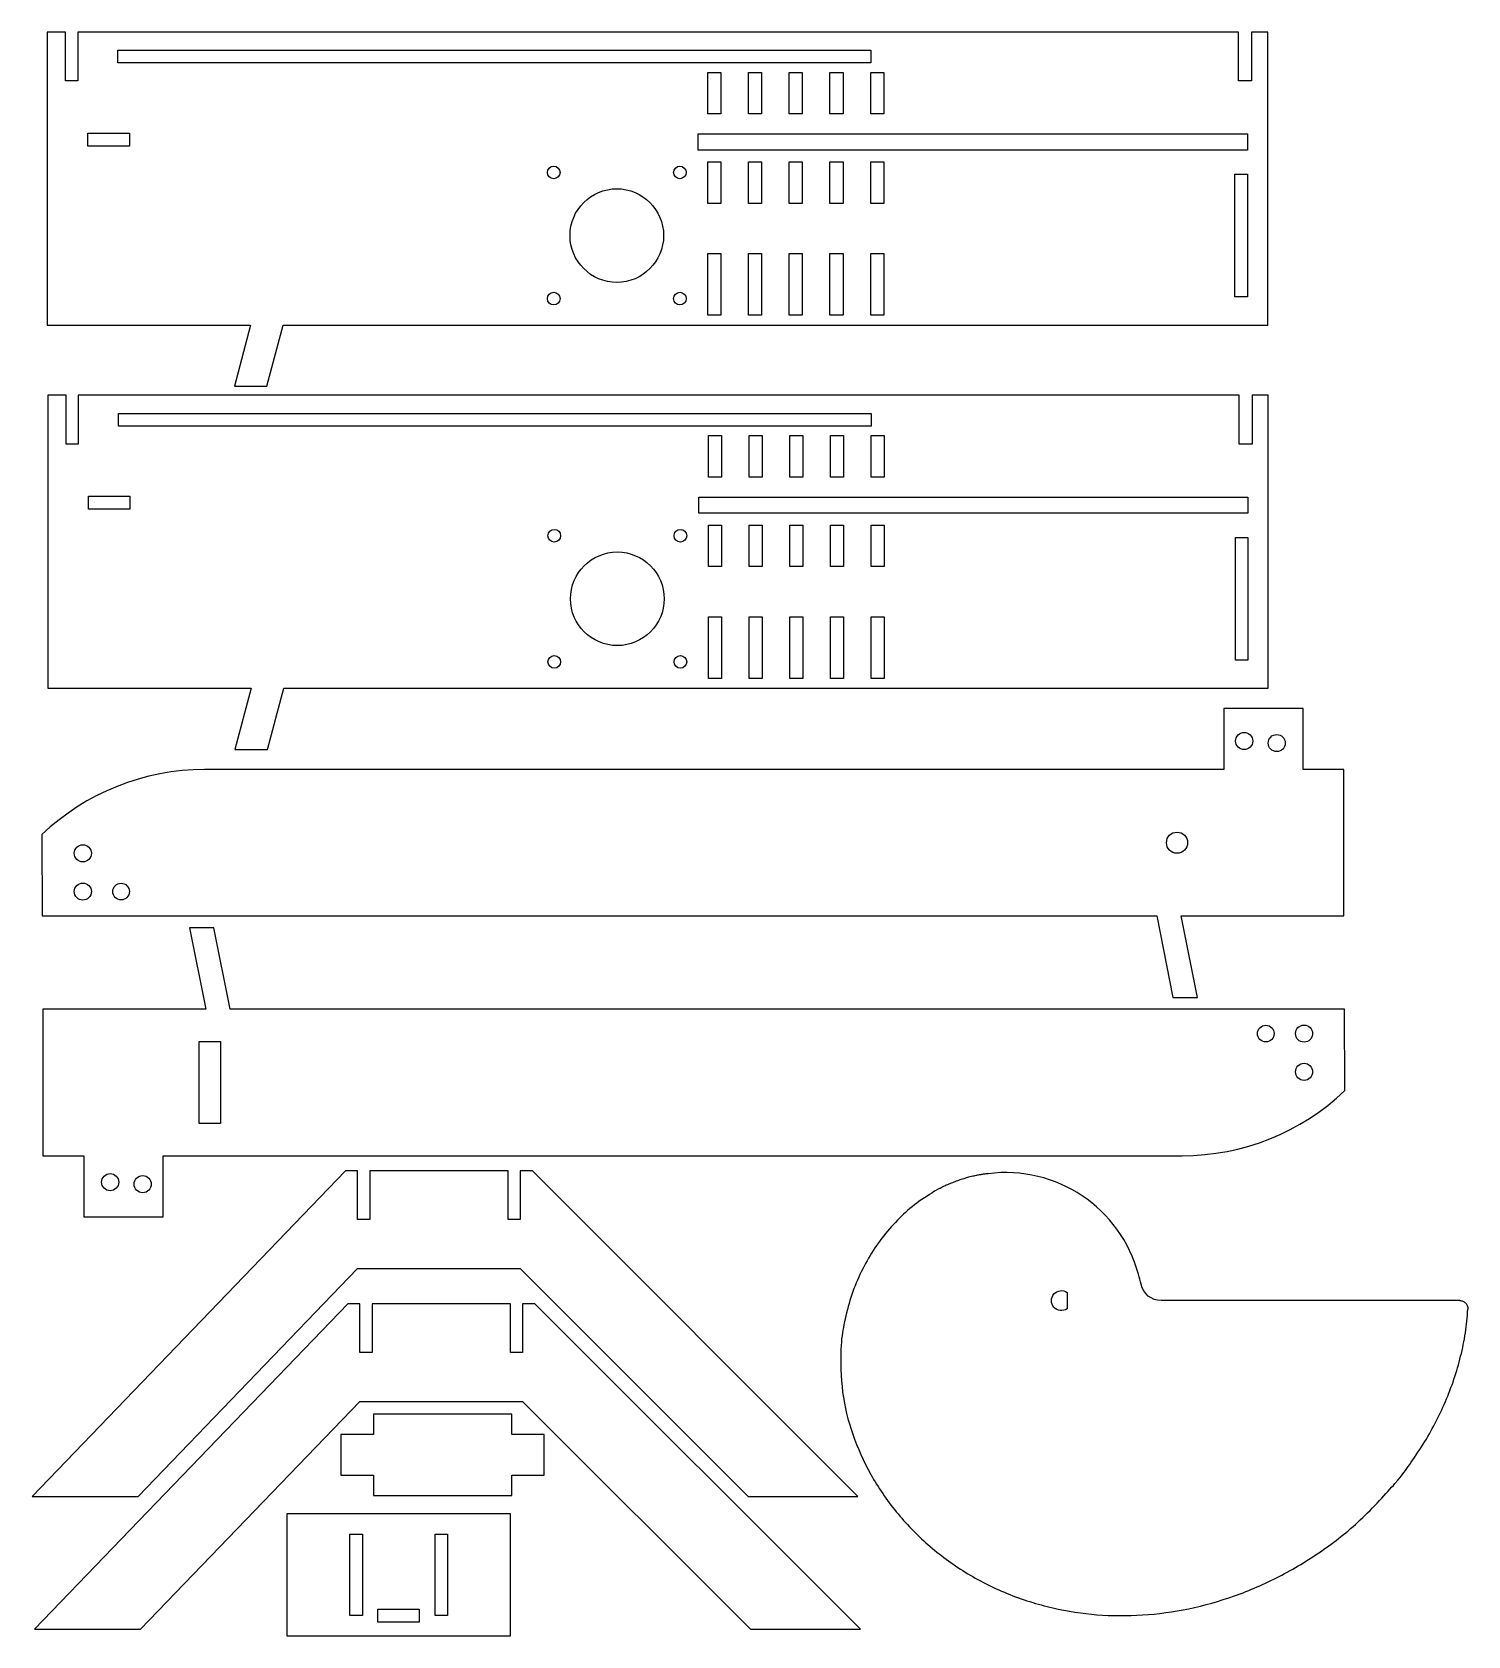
# Model space of a CAD drawing. Header units: millimetres. Extents: x 3 to 356, y 3 to 397.
import ezdxf

# ---------------------------------------------------------------- set-up
doc = ezdxf.new("R2010")
doc.units = ezdxf.units.MM

msp = doc.modelspace()

# ---------------------------------------------------------------- linework, layer by layer
for points in [[(299.89, 385.12), (299.89, 397.12), (14.59, 397.12), (14.59, 385.12), (11.59, 385.12), (11.59, 397.12), (7.09, 397.12), (7.09, 325.12), (57.09, 325.12), (53.09, 310.12), (61.09, 310.12), (65.09, 325.12), (307.09, 325.12), (307.09, 397.12), (303.09, 397.12), (303.09, 385.12)], [(24.49, 389.57), (24.49, 392.67), (209.49, 392.67), (209.49, 389.57)], [(172.69, 387.22), (172.69, 377.02), (169.49, 377.02), (169.49, 387.22)], [(182.69, 377.02), (179.49, 377.02), (179.49, 387.22), (182.69, 387.22)], [(189.49, 377.02), (189.49, 387.22), (192.69, 387.22), (192.69, 377.02)], [(199.49, 387.22), (202.69, 387.22), (202.69, 377.02), (199.49, 377.02)], [(209.49, 387.22), (212.69, 387.22), (212.69, 377.02), (209.49, 377.02)], [(17.09, 369.12), (17.09, 372.32), (27.29, 372.32), (27.29, 369.12)], [(302.09, 368.12), (167.09, 368.12), (167.09, 372.12), (302.09, 372.12)], [(169.49, 355.02), (169.49, 365.22), (172.69, 365.22), (172.69, 355.02)], [(179.49, 355.02), (179.49, 365.22), (182.69, 365.22), (182.69, 355.02)], [(189.49, 355.02), (189.49, 365.22), (192.69, 365.22), (192.69, 355.02)], [(199.49, 355.02), (199.49, 365.22), (202.69, 365.22), (202.69, 355.02)], [(209.49, 355.02), (209.49, 365.22), (212.69, 365.22), (212.69, 355.02)], [(298.99, 362.17), (302.09, 362.17), (302.09, 332.07), (298.99, 332.07)], [(169.49, 327.52), (169.49, 342.72), (172.69, 342.72), (172.69, 327.52)], [(179.49, 342.72), (182.69, 342.72), (182.69, 327.52), (179.49, 327.52)], [(189.49, 342.72), (192.69, 342.72), (192.69, 327.52), (189.49, 327.52)], [(199.49, 342.72), (202.69, 342.72), (202.69, 327.52), (199.49, 327.52)], [(209.49, 342.72), (212.69, 342.72), (212.69, 327.52), (209.49, 327.52)], [(300.02, 295.86), (300.02, 307.86), (14.72, 307.86), (14.72, 295.86), (11.72, 295.86), (11.72, 307.86), (7.22, 307.86), (7.22, 235.86), (57.22, 235.86), (53.22, 220.86), (61.22, 220.86), (65.22, 235.86), (307.22, 235.86), (307.22, 307.86), (303.22, 307.86), (303.22, 295.86)], [(24.62, 300.31), (24.62, 303.41), (209.62, 303.41), (209.62, 300.31)], [(172.82, 297.96), (172.82, 287.76), (169.62, 287.76), (169.62, 297.96)], [(182.82, 287.76), (179.62, 287.76), (179.62, 297.96), (182.82, 297.96)], [(189.62, 287.76), (189.62, 297.96), (192.82, 297.96), (192.82, 287.76)], [(199.62, 297.96), (202.82, 297.96), (202.82, 287.76), (199.62, 287.76)], [(209.62, 297.96), (212.82, 297.96), (212.82, 287.76), (209.62, 287.76)], [(17.22, 279.86), (17.22, 283.06), (27.42, 283.06), (27.42, 279.86)], [(302.22, 278.86), (167.22, 278.86), (167.22, 282.86), (302.22, 282.86)], [(169.62, 265.76), (169.62, 275.96), (172.82, 275.96), (172.82, 265.76)], [(179.62, 265.76), (179.62, 275.96), (182.82, 275.96), (182.82, 265.76)], [(189.62, 265.76), (189.62, 275.96), (192.82, 275.96), (192.82, 265.76)], [(199.62, 265.76), (199.62, 275.96), (202.82, 275.96), (202.82, 265.76)], [(209.62, 265.76), (209.62, 275.96), (212.82, 275.96), (212.82, 265.76)], [(299.12, 272.91), (302.22, 272.91), (302.22, 242.81), (299.12, 242.81)], [(169.62, 238.26), (169.62, 253.46), (172.82, 253.46), (172.82, 238.26)], [(179.62, 253.46), (182.82, 253.46), (182.82, 238.26), (179.62, 238.26)], [(189.62, 253.46), (192.82, 253.46), (192.82, 238.26), (189.62, 238.26)], [(199.62, 253.46), (202.82, 253.46), (202.82, 238.26), (199.62, 238.26)], [(209.62, 253.46), (212.82, 253.46), (212.82, 238.26), (209.62, 238.26)], [(49.66, 128.91), (44.46, 128.91), (44.46, 149.11), (49.66, 149.11)], [(126.37, 117.29), (123.37, 117.29), (123.37, 105.29), (120.37, 105.29), (120.37, 117.29), (86.37, 117.29), (86.37, 105.29), (83.37, 105.29), (83.37, 117.29), (80.37, 117.29), (3.37, 37.29), (29.47, 37.29), (83.37, 93.29), (123.37, 93.29), (179.37, 37.29), (206.37, 37.29)], [(126.95, 84.62), (123.95, 84.62), (123.95, 72.62), (120.95, 72.62), (120.95, 84.62), (86.95, 84.62), (86.95, 72.62), (83.95, 72.62), (83.95, 84.62), (80.95, 84.62), (3.95, 4.62), (30.05, 4.62), (83.95, 60.62), (123.95, 60.62), (179.95, 4.62), (206.95, 4.62)], [(79.26, 42.48), (87.26, 42.48), (87.26, 37.48), (121.26, 37.48), (121.26, 42.48), (129.26, 42.48), (129.26, 52.48), (121.26, 52.48), (121.26, 57.48), (87.26, 57.48), (87.26, 52.48), (79.26, 52.48)], [(120.95, 3), (120.95, 33), (65.95, 33), (65.95, 3)], [(81.5, 28), (84.55, 28), (84.55, 8), (81.5, 8)], [(102.45, 28), (105.5, 28), (105.5, 8), (102.45, 8)], [(98.55, 9.6), (98.55, 6.4), (88.35, 6.4), (88.35, 9.6)]]:
    msp.add_lwpolyline(points, close=True)
for points in [[(296.29, 230.91), (296.29, 215.91), (45.79, 215.91, 0.192582), (5.79, 199.91), (5.88, 179.91), (279.79, 179.91), (283.79, 159.91), (289.79, 159.91), (285.79, 179.91), (325.79, 179.91), (325.79, 215.91), (315.79, 215.91), (315.79, 230.91)], [(35.56, 106.01), (35.56, 121.01), (286.06, 121.01, 0.192582), (326.06, 137.01), (325.97, 157.01), (52.06, 157.01), (48.06, 177.01), (42.06, 177.01), (46.06, 157.01), (6.06, 157.01), (6.06, 121.01), (16.06, 121.01), (16.06, 106.01)], [(257.76, 87.41), (257.76, 83.39, -1.914854)]]:
    msp.add_lwpolyline(points, format="xyb", close=True)
msp.add_lwpolyline([(354.27, 85.4), (280.86, 85.4, -0.356394), (275.96, 89.4, 0.032092), (275.28, 91.87, 0.375758), (238.36, 116.58)], format="xyb")
for centre, radius in [((131.59, 362.62), 1.55), ((162.59, 362.62), 1.55), ((147.09, 347.12), 11.5), ((131.59, 331.62), 1.55), ((162.59, 331.62), 1.55), ((131.72, 273.36), 1.55), ((162.72, 273.36), 1.55), ((147.22, 257.86), 11.5), ((131.72, 242.36), 1.55), ((162.72, 242.36), 1.55), ((301.29, 222.91), 2.1), ((309.29, 222.41), 2.1), ((15.85, 195.31), 2.1), ((284.79, 197.91), 2.6), ((15.85, 185.91), 2.1), ((25.25, 185.91), 2.05), ((306.6, 151.01), 2.05), ((316, 151.01), 2.1), ((316, 141.61), 2.1), ((22.56, 114.51), 2.1), ((30.56, 114.01), 2.1)]:
    msp.add_circle(centre, radius)
for points, degree, knots in [([(238.36, 116.58), (232.19, 115.94), (214.39, 109.3), (171.41, 48.07), (260.21, -38.89), (352.97, 28.28), (356.27, 83.28)], 4, [0.2276962, 0.2276962, 0.2276962, 0.2276962, 0.2276962, 0.3201751, 0.489572, 0.995134, 0.995134, 0.995134, 0.995134, 0.995134]), ([(354.27, 85.4), (354.54, 85.4), (354.79, 85.35), (355.28, 85.15), (355.49, 85.01), (355.87, 84.64), (356.01, 84.42), (356.18, 84.04), (356.22, 83.89), (356.27, 83.59), (356.28, 83.43), (356.27, 83.28)], 3, [0, 0, 0, 0, 0.0781289, 0.0781289, 0.1562578, 0.1562578, 0.2343867, 0.2343867, 0.2806815, 0.2806815, 0.3269763, 0.3269763, 0.3269763, 0.3269763])]:
    msp.add_open_spline(points, degree=degree, knots=knots)

doc.saveas('drawing.dxf')
